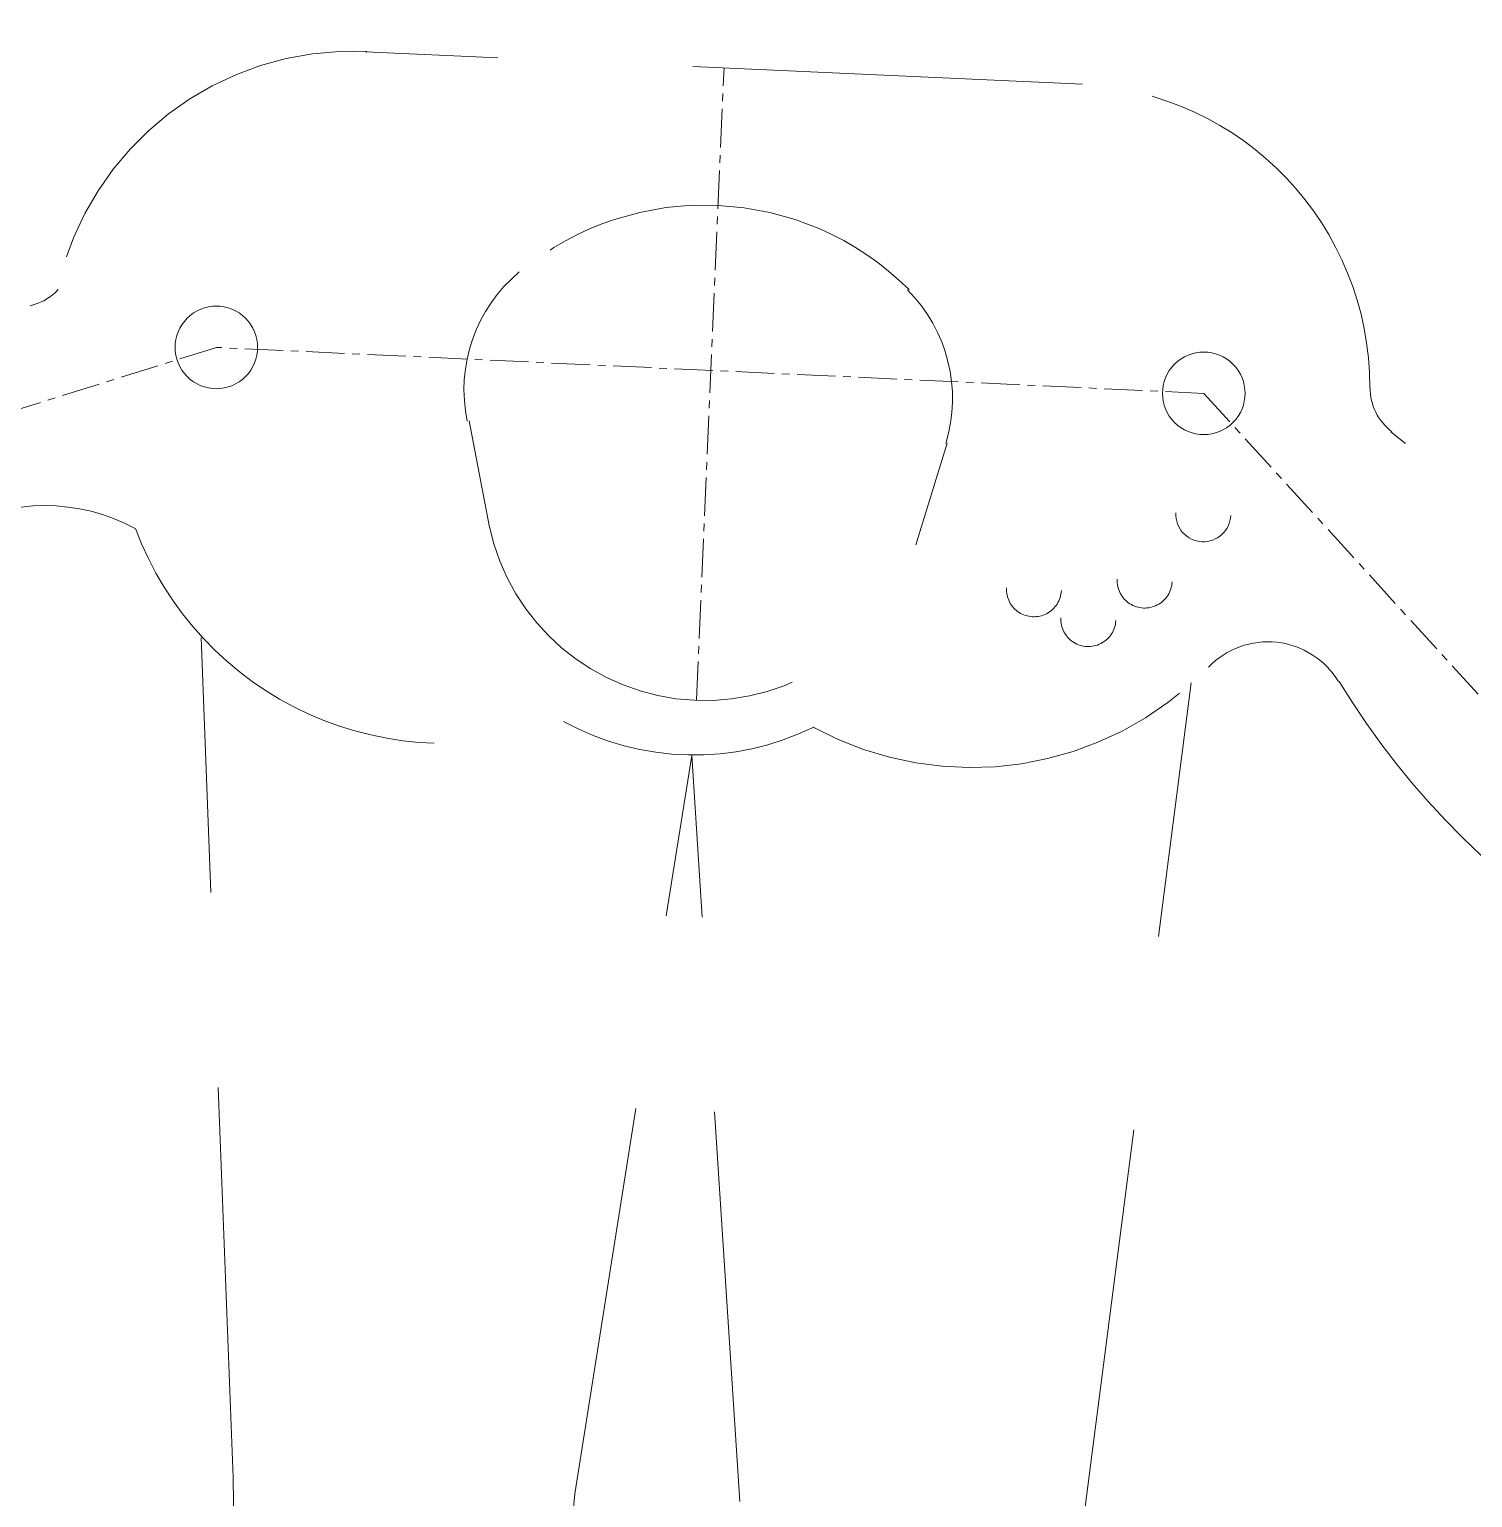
# Model space of a CAD drawing. Header units: centimetres. Extents: x 370416 to 395283, y 44791 to 69658.
# Drawn here: x 380633.27 to 380680.25, y 56254.28 to 56302.06 of the extents above; entities that cross this region are included whole.
import ezdxf

# ---------------------------------------------------------------- set-up
doc = ezdxf.new("R2010")
doc.units = ezdxf.units.CM
doc.linetypes.add('CENTER', pattern=[2, 1.25, -0.25, 0.25, -0.25])
doc.linetypes.add('DASHED', pattern=[19.05, 12.7, -6.35])
doc.layers.add('AR-FURNITURE', color=251, linetype='Continuous')

msp = doc.modelspace()

# ---------------------------------------------------------------- linework, layer by layer
msp.add_circle((382849.726, 57224.741), 12433.501)
at = {"layer": 'AR-FURNITURE', "color": 8, "linetype": 'DASHED', "lineweight": 15}
for p, q in [((380667.547, 56300.281), (380644.213, 56301.334)), ((380667.547, 56300.281), (380644.213, 56301.334)), ((380667.547, 56300.281), (380644.213, 56301.334)), ((380667.547, 56300.281), (380644.213, 56301.334)), ((380667.547, 56300.281), (380644.213, 56301.334)), ((380667.547, 56300.281), (380644.213, 56301.334)), ((380667.547, 56300.281), (380644.213, 56301.334)), ((380667.547, 56300.281), (380644.213, 56301.334)), ((380667.547, 56300.281), (380644.213, 56301.334)), ((380667.547, 56300.281), (380644.213, 56301.334)), ((380667.547, 56300.281), (380644.213, 56301.334)), ((380667.547, 56300.281), (380644.213, 56301.334)), ((380648.235, 56285.915), (380647.58, 56289.323)), ((380648.235, 56285.915), (380647.58, 56289.323)), ((380648.235, 56285.915), (380647.58, 56289.323)), ((380648.235, 56285.915), (380647.58, 56289.323)), ((380648.235, 56285.915), (380647.58, 56289.323)), ((380648.235, 56285.915), (380647.58, 56289.323)), ((380648.235, 56285.915), (380647.58, 56289.323)), ((380648.235, 56285.915), (380647.58, 56289.323)), ((380648.235, 56285.915), (380647.58, 56289.323)), ((380648.235, 56285.915), (380647.58, 56289.323)), ((380648.235, 56285.915), (380647.58, 56289.323)), ((380648.235, 56285.915), (380647.58, 56289.323)), ((380662.125, 56285.285), (380663.14, 56288.6)), ((380662.125, 56285.285), (380663.14, 56288.6)), ((380662.125, 56285.285), (380663.14, 56288.6)), ((380662.125, 56285.285), (380663.14, 56288.6)), ((380662.125, 56285.285), (380663.14, 56288.6)), ((380662.125, 56285.285), (380663.14, 56288.6)), ((380662.125, 56285.285), (380663.14, 56288.6)), ((380662.125, 56285.285), (380663.14, 56288.6)), ((380662.125, 56285.285), (380663.14, 56288.6)), ((380662.125, 56285.285), (380663.14, 56288.6)), ((380662.125, 56285.285), (380663.14, 56288.6)), ((380662.125, 56285.285), (380663.14, 56288.6)), ((380639.901, 56254.934), (380638.858, 56282.27)), ((380639.901, 56254.934), (380638.858, 56282.27)), ((380639.901, 56254.934), (380638.858, 56282.27)), ((380639.901, 56254.934), (380638.858, 56282.27)), ((380639.901, 56254.934), (380638.858, 56282.27)), ((380639.901, 56254.934), (380638.858, 56282.27)), ((380639.901, 56254.934), (380638.858, 56282.27)), ((380639.901, 56254.934), (380638.858, 56282.27)), ((380639.901, 56254.934), (380638.858, 56282.27)), ((380639.901, 56254.934), (380638.858, 56282.27)), ((380639.901, 56254.934), (380638.858, 56282.27)), ((380639.901, 56254.934), (380638.858, 56282.27)), ((380667.595, 56253.65), (380671.086, 56280.794)), ((380667.595, 56253.65), (380671.086, 56280.794)), ((380667.595, 56253.65), (380671.086, 56280.794)), ((380667.595, 56253.65), (380671.086, 56280.794)), ((380667.595, 56253.65), (380671.086, 56280.794)), ((380667.595, 56253.65), (380671.086, 56280.794)), ((380667.595, 56253.65), (380671.086, 56280.794)), ((380667.595, 56253.65), (380671.086, 56280.794)), ((380667.595, 56253.65), (380671.086, 56280.794)), ((380667.595, 56253.65), (380671.086, 56280.794)), ((380667.595, 56253.65), (380671.086, 56280.794)), ((380667.595, 56253.65), (380671.086, 56280.794)), ((380651.019, 56254.405), (380654.826, 56278.437)), ((380651.019, 56254.405), (380654.826, 56278.437)), ((380651.019, 56254.405), (380654.826, 56278.437)), ((380651.019, 56254.405), (380654.826, 56278.437)), ((380651.019, 56254.405), (380654.826, 56278.437)), ((380651.019, 56254.405), (380654.826, 56278.437)), ((380651.019, 56254.405), (380654.826, 56278.437)), ((380651.019, 56254.405), (380654.826, 56278.437)), ((380651.019, 56254.405), (380654.826, 56278.437)), ((380651.019, 56254.405), (380654.826, 56278.437)), ((380651.019, 56254.405), (380654.826, 56278.437)), ((380651.019, 56254.405), (380654.826, 56278.437)), ((380656.39, 56254.159), (380654.826, 56278.437)), ((380656.39, 56254.159), (380654.826, 56278.437)), ((380656.39, 56254.159), (380654.826, 56278.437)), ((380656.39, 56254.159), (380654.826, 56278.437)), ((380656.39, 56254.159), (380654.826, 56278.437)), ((380656.39, 56254.159), (380654.826, 56278.437)), ((380656.39, 56254.159), (380654.826, 56278.437)), ((380656.39, 56254.159), (380654.826, 56278.437)), ((380656.39, 56254.159), (380654.826, 56278.437)), ((380656.39, 56254.159), (380654.826, 56278.437)), ((380656.39, 56254.159), (380654.826, 56278.437)), ((380656.39, 56254.159), (380654.826, 56278.437))]:
    msp.add_line(p, q, dxfattribs=at)
at = {"layer": 'AR-FURNITURE', "color": 8, "linetype": 'CENTER', "lineweight": 15}
for p, q in [((380654.98, 56280.242), (380655.88, 56300.807)), ((380654.98, 56280.242), (380655.88, 56300.807)), ((380654.98, 56280.242), (380655.88, 56300.807)), ((380654.98, 56280.242), (380655.88, 56300.807)), ((380654.98, 56280.242), (380655.88, 56300.807)), ((380654.98, 56280.242), (380655.88, 56300.807)), ((380654.98, 56280.242), (380655.88, 56300.807)), ((380654.98, 56280.242), (380655.88, 56300.807)), ((380654.98, 56280.242), (380655.88, 56300.807)), ((380654.98, 56280.242), (380655.88, 56300.807)), ((380654.98, 56280.242), (380655.88, 56300.807)), ((380654.98, 56280.242), (380655.88, 56300.807)), ((380639.355, 56291.714), (380628.2, 56288.23)), ((380639.355, 56291.714), (380628.2, 56288.23)), ((380639.355, 56291.714), (380628.2, 56288.23)), ((380639.355, 56291.714), (380628.2, 56288.23)), ((380639.355, 56291.714), (380628.2, 56288.23)), ((380639.355, 56291.714), (380628.2, 56288.23)), ((380639.355, 56291.714), (380628.2, 56288.23)), ((380639.355, 56291.714), (380628.2, 56288.23)), ((380639.355, 56291.714), (380628.2, 56288.23)), ((380639.355, 56291.714), (380628.2, 56288.23)), ((380639.355, 56291.714), (380628.2, 56288.23)), ((380639.355, 56291.714), (380628.2, 56288.23)), ((380671.495, 56290.219), (380639.355, 56291.714)), ((380671.495, 56290.219), (380639.355, 56291.714)), ((380671.495, 56290.219), (380639.355, 56291.714)), ((380671.495, 56290.219), (380639.355, 56291.714)), ((380671.495, 56290.219), (380639.355, 56291.714)), ((380671.495, 56290.219), (380639.355, 56291.714)), ((380671.495, 56290.219), (380639.355, 56291.714)), ((380671.495, 56290.219), (380639.355, 56291.714)), ((380671.495, 56290.219), (380639.355, 56291.714)), ((380671.495, 56290.219), (380639.355, 56291.714)), ((380671.495, 56290.219), (380639.355, 56291.714)), ((380671.495, 56290.219), (380639.355, 56291.714)), ((380671.495, 56290.219), (380705.289, 56253.167)), ((380671.495, 56290.219), (380705.289, 56253.167)), ((380671.495, 56290.219), (380705.289, 56253.167)), ((380671.495, 56290.219), (380705.289, 56253.167)), ((380671.495, 56290.219), (380705.289, 56253.167)), ((380671.495, 56290.219), (380705.289, 56253.167)), ((380671.495, 56290.219), (380705.289, 56253.167)), ((380671.495, 56290.219), (380705.289, 56253.167)), ((380671.495, 56290.219), (380705.289, 56253.167)), ((380671.495, 56290.219), (380705.289, 56253.167)), ((380671.495, 56290.219), (380705.289, 56253.167)), ((380671.495, 56290.219), (380705.289, 56253.167))]:
    msp.add_line(p, q, dxfattribs=at)
at = {"layer": 'AR-FURNITURE', "color": 9, "linetype": 'DASHED', "lineweight": 15, "true_color": 0xafd9aa}
for p, q in [((380640.045, 56245.616), (380639.901, 56254.934)), ((380640.045, 56245.616), (380639.901, 56254.934)), ((380640.045, 56245.616), (380639.901, 56254.934)), ((380640.045, 56245.616), (380639.901, 56254.934)), ((380640.045, 56245.616), (380639.901, 56254.934)), ((380640.045, 56245.616), (380639.901, 56254.934)), ((380650.172, 56245.426), (380651.019, 56254.405)), ((380650.172, 56245.426), (380651.019, 56254.405)), ((380650.172, 56245.426), (380651.019, 56254.405)), ((380650.172, 56245.426), (380651.019, 56254.405)), ((380650.172, 56245.426), (380651.019, 56254.405)), ((380650.172, 56245.426), (380651.019, 56254.405))]:
    msp.add_line(p, q, dxfattribs=at)
at = {"layer": 'AR-FURNITURE', "color": 8, "linetype": 'DASHED', "lineweight": 15}
for centre, major_axis, start_param, end_param in [((380643.801, 56291.503), (-6.964, -6.966), 3.88088, 5.284125), ((380643.801, 56291.503), (-6.964, -6.966), 3.88088, 5.284125), ((380643.801, 56291.503), (-6.964, -6.966), 3.88088, 5.284125), ((380643.801, 56291.503), (-6.964, -6.966), 3.88088, 5.284125), ((380643.801, 56291.503), (-6.964, -6.966), 3.88088, 5.284125), ((380643.801, 56291.503), (-6.964, -6.966), 3.88088, 5.284125), ((380643.801, 56291.503), (-6.964, -6.966), 3.88088, 5.284125), ((380643.801, 56291.503), (-6.964, -6.966), 3.88088, 5.284125), ((380643.801, 56291.503), (-6.964, -6.966), 3.88088, 5.284125), ((380643.801, 56291.503), (-6.964, -6.966), 3.88088, 5.284125), ((380643.801, 56291.503), (-6.964, -6.966), 3.88088, 5.284125), ((380643.801, 56291.503), (-6.964, -6.966), 3.88088, 5.284125), ((380667.048, 56290.431), (-6.966, 6.964), 3.923815, 5.451677), ((380667.048, 56290.431), (-6.966, 6.964), 3.923815, 5.451677), ((380667.048, 56290.431), (-6.966, 6.964), 3.923815, 5.451677), ((380667.048, 56290.431), (-6.966, 6.964), 3.923815, 5.451677), ((380667.048, 56290.431), (-6.966, 6.964), 3.923815, 5.451677), ((380667.048, 56290.431), (-6.966, 6.964), 3.923815, 5.451677), ((380667.048, 56290.431), (-6.966, 6.964), 3.923815, 5.451677), ((380667.048, 56290.431), (-6.966, 6.964), 3.923815, 5.451677), ((380667.048, 56290.431), (-6.966, 6.964), 3.923815, 5.451677), ((380667.048, 56290.431), (-6.966, 6.964), 3.923815, 5.451677), ((380667.048, 56290.431), (-6.966, 6.964), 3.923815, 5.451677), ((380667.048, 56290.431), (-6.966, 6.964), 3.923815, 5.451677), ((380655.252, 56286.944), (-6.65, 6.648), 4.71225, 6.191103), ((380655.252, 56286.944), (-6.65, 6.648), 4.71225, 6.191103), ((380655.252, 56286.944), (-6.65, 6.648), 4.71225, 6.191103), ((380655.252, 56286.944), (-6.65, 6.648), 4.71225, 6.191103), ((380655.252, 56286.944), (-6.65, 6.648), 4.71225, 6.191103), ((380655.252, 56286.944), (-6.65, 6.648), 4.71225, 6.191103), ((380655.252, 56286.944), (-6.65, 6.648), 4.71225, 6.191103), ((380655.252, 56286.944), (-6.65, 6.648), 4.71225, 6.191103), ((380655.252, 56286.944), (-6.65, 6.648), 4.71225, 6.191103), ((380655.252, 56286.944), (-6.65, 6.648), 4.71225, 6.191103), ((380655.252, 56286.944), (-6.65, 6.648), 4.71225, 6.191103), ((380655.252, 56286.944), (-6.65, 6.648), 4.71225, 6.191103), ((380652.4, 56290.334), (-3.526, 3.525), 6.191103, 7.275162), ((380652.4, 56290.334), (-3.526, 3.525), 6.191103, 7.275162), ((380652.4, 56290.334), (-3.526, 3.525), 6.191103, 7.275162), ((380652.4, 56290.334), (-3.526, 3.525), 6.191103, 7.275162), ((380652.4, 56290.334), (-3.526, 3.525), 6.191103, 7.275162), ((380652.4, 56290.334), (-3.526, 3.525), 6.191103, 7.275162), ((380652.4, 56290.334), (-3.526, 3.525), 6.191103, 7.275162), ((380652.4, 56290.334), (-3.526, 3.525), 6.191103, 7.275162), ((380652.4, 56290.334), (-3.526, 3.525), 6.191103, 7.275162), ((380652.4, 56290.334), (-3.526, 3.525), 6.191103, 7.275162), ((380652.4, 56290.334), (-3.526, 3.525), 6.191103, 7.275162), ((380652.4, 56290.334), (-3.526, 3.525), 6.191103, 7.275162), ((380632.898, 56294.818), (-1.266, -1.267), 1.009259, 1.606646), ((380632.898, 56294.818), (-1.266, -1.267), 1.009259, 1.606646), ((380632.898, 56294.818), (-1.266, -1.267), 1.009259, 1.606646), ((380632.898, 56294.818), (-1.266, -1.267), 1.009259, 1.606646), ((380632.898, 56294.818), (-1.266, -1.267), 1.009259, 1.606646), ((380632.898, 56294.818), (-1.266, -1.267), 1.009259, 1.606646), ((380632.898, 56294.818), (-1.266, -1.267), 1.009259, 1.606646), ((380632.898, 56294.818), (-1.266, -1.267), 1.009259, 1.606646), ((380632.898, 56294.818), (-1.266, -1.267), 1.009259, 1.606646), ((380632.898, 56294.818), (-1.266, -1.267), 1.009259, 1.606646), ((380632.898, 56294.818), (-1.266, -1.267), 1.009259, 1.606646), ((380632.898, 56294.818), (-1.266, -1.267), 1.009259, 1.606646), ((380658.329, 56290.057), (-3.525, -3.526), 2.057395, 3.141454), ((380658.329, 56290.057), (-3.525, -3.526), 2.057395, 3.141454), ((380658.329, 56290.057), (-3.525, -3.526), 2.057395, 3.141454), ((380658.329, 56290.057), (-3.525, -3.526), 2.057395, 3.141454), ((380658.329, 56290.057), (-3.525, -3.526), 2.057395, 3.141454), ((380658.329, 56290.057), (-3.525, -3.526), 2.057395, 3.141454), ((380658.329, 56290.057), (-3.525, -3.526), 2.057395, 3.141454), ((380658.329, 56290.057), (-3.525, -3.526), 2.057395, 3.141454), ((380658.329, 56290.057), (-3.525, -3.526), 2.057395, 3.141454), ((380658.329, 56290.057), (-3.525, -3.526), 2.057395, 3.141454), ((380658.329, 56290.057), (-3.525, -3.526), 2.057395, 3.141454), ((380658.329, 56290.057), (-3.525, -3.526), 2.057395, 3.141454), ((380639.355, 56291.714), (-0.95, -0.95), 1.570771220884475, 7.853956528064062), ((380639.355, 56291.714), (-0.95, -0.95), 1.570771220884475, 7.853956528064062), ((380639.355, 56291.714), (-0.95, -0.95), 1.570771220884475, 7.853956528064062), ((380639.355, 56291.714), (-0.95, -0.95), 1.570771220884475, 7.853956528064062), ((380639.355, 56291.714), (-0.95, -0.95), 1.570771220884475, 7.853956528064062), ((380639.355, 56291.714), (-0.95, -0.95), 1.570771220884475, 7.853956528064062), ((380639.355, 56291.714), (-0.95, -0.95), 1.570771220884475, 7.853956528064062), ((380639.355, 56291.714), (-0.95, -0.95), 1.570771220884475, 7.853956528064062), ((380639.355, 56291.714), (-0.95, -0.95), 1.570771220884475, 7.853956528064062), ((380639.355, 56291.714), (-0.95, -0.95), 1.570771220884475, 7.853956528064062), ((380639.355, 56291.714), (-0.95, -0.95), 1.570771220884475, 7.853956528064062), ((380639.355, 56291.714), (-0.95, -0.95), 1.570771220884475, 7.853956528064062), ((380671.495, 56290.219), (-0.95, -0.95), -0.000025, 6.28316), ((380671.495, 56290.219), (-0.95, -0.95), -0.000025, 6.28316), ((380671.495, 56290.219), (-0.95, -0.95), -0.000025, 6.28316), ((380671.495, 56290.219), (-0.95, -0.95), -0.000025, 6.28316), ((380671.495, 56290.219), (-0.95, -0.95), -0.000025, 6.28316), ((380671.495, 56290.219), (-0.95, -0.95), -0.000025, 6.28316), ((380671.495, 56290.219), (-0.95, -0.95), -0.000025, 6.28316), ((380671.495, 56290.219), (-0.95, -0.95), -0.000025, 6.28316), ((380671.495, 56290.219), (-0.95, -0.95), -0.000025, 6.28316), ((380671.495, 56290.219), (-0.95, -0.95), -0.000025, 6.28316), ((380671.495, 56290.219), (-0.95, -0.95), -0.000025, 6.28316), ((380671.495, 56290.219), (-0.95, -0.95), -0.000025, 6.28316), ((380678.698, 56290.397), (-1.267, 1.266), 0.782223, 1.708499), ((380678.698, 56290.397), (-1.267, 1.266), 0.782223, 1.708499), ((380678.698, 56290.397), (-1.267, 1.266), 0.782223, 1.708499), ((380678.698, 56290.397), (-1.267, 1.266), 0.782223, 1.708499), ((380678.698, 56290.397), (-1.267, 1.266), 0.782223, 1.708499), ((380678.698, 56290.397), (-1.267, 1.266), 0.782223, 1.708499), ((380678.698, 56290.397), (-1.267, 1.266), 0.782223, 1.708499), ((380678.698, 56290.397), (-1.267, 1.266), 0.782223, 1.708499), ((380678.698, 56290.397), (-1.267, 1.266), 0.782223, 1.708499), ((380678.698, 56290.397), (-1.267, 1.266), 0.782223, 1.708499), ((380678.698, 56290.397), (-1.267, 1.266), 0.782223, 1.708499), ((380678.698, 56290.397), (-1.267, 1.266), 0.782223, 1.708499), ((380647.916, 56249.741), (-34.777, 34.766), 4.450207, 4.850097), ((380647.916, 56249.741), (-34.777, 34.766), 4.450207, 4.850097), ((380647.916, 56249.741), (-34.777, 34.766), 4.450207, 4.850097), ((380647.916, 56249.741), (-34.777, 34.766), 4.450207, 4.850097), ((380647.916, 56249.741), (-34.777, 34.766), 4.450207, 4.850097), ((380647.916, 56249.741), (-34.777, 34.766), 4.450207, 4.850097), ((380647.916, 56249.741), (-34.777, 34.766), 4.450207, 4.850097), ((380647.916, 56249.741), (-34.777, 34.766), 4.450207, 4.850097), ((380647.916, 56249.741), (-34.777, 34.766), 4.450207, 4.850097), ((380647.916, 56249.741), (-34.777, 34.766), 4.450207, 4.850097), ((380647.916, 56249.741), (-34.777, 34.766), 4.450207, 4.850097), ((380647.916, 56249.741), (-34.777, 34.766), 4.450207, 4.850097), ((380633.773, 56280.376), (-4.378, 4.376), 5.002411, 5.995504), ((380633.773, 56280.376), (-4.378, 4.376), 5.002411, 5.995504), ((380633.773, 56280.376), (-4.378, 4.376), 5.002411, 5.995504), ((380633.773, 56280.376), (-4.378, 4.376), 5.002411, 5.995504), ((380633.773, 56280.376), (-4.378, 4.376), 5.002411, 5.995504), ((380633.773, 56280.376), (-4.378, 4.376), 5.002411, 5.995504), ((380633.773, 56280.376), (-4.378, 4.376), 5.002411, 5.995504), ((380633.773, 56280.376), (-4.378, 4.376), 5.002411, 5.995504), ((380633.773, 56280.376), (-4.378, 4.376), 5.002411, 5.995504), ((380633.773, 56280.376), (-4.378, 4.376), 5.002411, 5.995504), ((380633.773, 56280.376), (-4.378, 4.376), 5.002411, 5.995504), ((380633.773, 56280.376), (-4.378, 4.376), 5.002411, 5.995504), ((380671.479, 56286.286), (-0.633, 0.633), 0.739288, 3.88088), ((380671.479, 56286.286), (-0.633, 0.633), 0.739288, 3.88088), ((380671.479, 56286.286), (-0.633, 0.633), 0.739288, 3.88088), ((380671.479, 56286.286), (-0.633, 0.633), 0.739288, 3.88088), ((380671.479, 56286.286), (-0.633, 0.633), 0.739288, 3.88088), ((380671.479, 56286.286), (-0.633, 0.633), 0.739288, 3.88088), ((380671.479, 56286.286), (-0.633, 0.633), 0.739288, 3.88088), ((380671.479, 56286.286), (-0.633, 0.633), 0.739288, 3.88088), ((380671.479, 56286.286), (-0.633, 0.633), 0.739288, 3.88088), ((380671.479, 56286.286), (-0.633, 0.633), 0.739288, 3.88088), ((380671.479, 56286.286), (-0.633, 0.633), 0.739288, 3.88088), ((380671.479, 56286.286), (-0.633, 0.633), 0.739288, 3.88088), ((380646.791, 56289.574), (-7.598, -7.6), -0.429136, 1.150426), ((380646.791, 56289.574), (-7.598, -7.6), -0.429136, 1.150426), ((380646.791, 56289.574), (-7.598, -7.6), -0.429136, 1.150426), ((380646.791, 56289.574), (-7.598, -7.6), -0.429136, 1.150426), ((380646.791, 56289.574), (-7.598, -7.6), -0.429136, 1.150426), ((380646.791, 56289.574), (-7.598, -7.6), -0.429136, 1.150426), ((380646.791, 56289.574), (-7.598, -7.6), -0.429136, 1.150426), ((380646.791, 56289.574), (-7.598, -7.6), -0.429136, 1.150426), ((380646.791, 56289.574), (-7.598, -7.6), -0.429136, 1.150426), ((380646.791, 56289.574), (-7.598, -7.6), -0.429136, 1.150426), ((380646.791, 56289.574), (-7.598, -7.6), -0.429136, 1.150426), ((380646.791, 56289.574), (-7.598, -7.6), -0.429136, 1.150426), ((380655.247, 56287.386), (-5.067, 5.065), 0.991976, 3.628192), ((380655.247, 56287.386), (-5.067, 5.065), 0.991976, 3.628192), ((380655.247, 56287.386), (-5.067, 5.065), 0.991976, 3.628192), ((380655.247, 56287.386), (-5.067, 5.065), 0.991976, 3.628192), ((380655.247, 56287.386), (-5.067, 5.065), 0.991976, 3.628192), ((380655.247, 56287.386), (-5.067, 5.065), 0.991976, 3.628192), ((380655.247, 56287.386), (-5.067, 5.065), 0.991976, 3.628192), ((380655.247, 56287.386), (-5.067, 5.065), 0.991976, 3.628192), ((380655.247, 56287.386), (-5.067, 5.065), 0.991976, 3.628192), ((380655.247, 56287.386), (-5.067, 5.065), 0.991976, 3.628192), ((380655.247, 56287.386), (-5.067, 5.065), 0.991976, 3.628192), ((380655.247, 56287.386), (-5.067, 5.065), 0.991976, 3.628192), ((380669.569, 56284.127), (-0.633, -0.633), -0.831509, 2.310084), ((380669.569, 56284.127), (-0.633, -0.633), -0.831509, 2.310084), ((380669.569, 56284.127), (-0.633, -0.633), -0.831509, 2.310084), ((380669.569, 56284.127), (-0.633, -0.633), -0.831509, 2.310084), ((380669.569, 56284.127), (-0.633, -0.633), -0.831509, 2.310084), ((380669.569, 56284.127), (-0.633, -0.633), -0.831509, 2.310084), ((380669.569, 56284.127), (-0.633, -0.633), -0.831509, 2.310084), ((380669.569, 56284.127), (-0.633, -0.633), -0.831509, 2.310084), ((380669.569, 56284.127), (-0.633, -0.633), -0.831509, 2.310084), ((380669.569, 56284.127), (-0.633, -0.633), -0.831509, 2.310084), ((380669.569, 56284.127), (-0.633, -0.633), -0.831509, 2.310084), ((380669.569, 56284.127), (-0.633, -0.633), -0.831509, 2.310084), ((380665.964, 56283.844), (-0.633, -0.633), -0.831509, 2.310084), ((380665.964, 56283.844), (-0.633, -0.633), -0.831509, 2.310084), ((380665.964, 56283.844), (-0.633, -0.633), -0.831509, 2.310084), ((380665.964, 56283.844), (-0.633, -0.633), -0.831509, 2.310084), ((380665.964, 56283.844), (-0.633, -0.633), -0.831509, 2.310084), ((380665.964, 56283.844), (-0.633, -0.633), -0.831509, 2.310084), ((380665.964, 56283.844), (-0.633, -0.633), -0.831509, 2.310084), ((380665.964, 56283.844), (-0.633, -0.633), -0.831509, 2.310084), ((380665.964, 56283.844), (-0.633, -0.633), -0.831509, 2.310084), ((380665.964, 56283.844), (-0.633, -0.633), -0.831509, 2.310084), ((380665.964, 56283.844), (-0.633, -0.633), -0.831509, 2.310084), ((380665.964, 56283.844), (-0.633, -0.633), -0.831509, 2.310084), ((380667.736, 56282.872), (-0.633, -0.633), -0.831509, 2.310084), ((380667.736, 56282.872), (-0.633, -0.633), -0.831509, 2.310084), ((380667.736, 56282.872), (-0.633, -0.633), -0.831509, 2.310084), ((380667.736, 56282.872), (-0.633, -0.633), -0.831509, 2.310084), ((380667.736, 56282.872), (-0.633, -0.633), -0.831509, 2.310084), ((380667.736, 56282.872), (-0.633, -0.633), -0.831509, 2.310084), ((380667.736, 56282.872), (-0.633, -0.633), -0.831509, 2.310084), ((380667.736, 56282.872), (-0.633, -0.633), -0.831509, 2.310084), ((380667.736, 56282.872), (-0.633, -0.633), -0.831509, 2.310084), ((380667.736, 56282.872), (-0.633, -0.633), -0.831509, 2.310084), ((380667.736, 56282.872), (-0.633, -0.633), -0.831509, 2.310084), ((380667.736, 56282.872), (-0.633, -0.633), -0.831509, 2.310084), ((380673.581, 56279.448), (-1.899, -1.9), 2.900721, 4.731955), ((380673.581, 56279.448), (-1.899, -1.9), 2.900721, 4.731955), ((380673.581, 56279.448), (-1.899, -1.9), 2.900721, 4.731955), ((380673.581, 56279.448), (-1.899, -1.9), 2.900721, 4.731955), ((380673.581, 56279.448), (-1.899, -1.9), 2.900721, 4.731955), ((380673.581, 56279.448), (-1.899, -1.9), 2.900721, 4.731955), ((380673.581, 56279.448), (-1.899, -1.9), 2.900721, 4.731955), ((380673.581, 56279.448), (-1.899, -1.9), 2.900721, 4.731955), ((380673.581, 56279.448), (-1.899, -1.9), 2.900721, 4.731955), ((380673.581, 56279.448), (-1.899, -1.9), 2.900721, 4.731955), ((380673.581, 56279.448), (-1.899, -1.9), 2.900721, 4.731955), ((380673.581, 56279.448), (-1.899, -1.9), 2.900721, 4.731955), ((380663.924, 56288.788), (-7.598, -7.6), 0.286314, 1.590363), ((380663.924, 56288.788), (-7.598, -7.6), 0.286314, 1.590363), ((380663.924, 56288.788), (-7.598, -7.6), 0.286314, 1.590363), ((380663.924, 56288.788), (-7.598, -7.6), 0.286314, 1.590363), ((380663.924, 56288.788), (-7.598, -7.6), 0.286314, 1.590363), ((380663.924, 56288.788), (-7.598, -7.6), 0.286314, 1.590363), ((380663.924, 56288.788), (-7.598, -7.6), 0.286314, 1.590363), ((380663.924, 56288.788), (-7.598, -7.6), 0.286314, 1.590363), ((380663.924, 56288.788), (-7.598, -7.6), 0.286314, 1.590363), ((380663.924, 56288.788), (-7.598, -7.6), 0.286314, 1.590363), ((380663.924, 56288.788), (-7.598, -7.6), 0.286314, 1.590363), ((380663.924, 56288.788), (-7.598, -7.6), 0.286314, 1.590363), ((380698.428, 56294.492), (-18.621, -18.626), -0.240877, 0.252231), ((380698.428, 56294.492), (-18.621, -18.626), -0.240877, 0.252231), ((380698.428, 56294.492), (-18.621, -18.626), -0.240877, 0.252231), ((380698.428, 56294.492), (-18.621, -18.626), -0.240877, 0.252231), ((380698.428, 56294.492), (-18.621, -18.626), -0.240877, 0.252231), ((380698.428, 56294.492), (-18.621, -18.626), -0.240877, 0.252231), ((380698.428, 56294.492), (-18.621, -18.626), -0.240877, 0.252231), ((380698.428, 56294.492), (-18.621, -18.626), -0.240877, 0.252231), ((380698.428, 56294.492), (-18.621, -18.626), -0.240877, 0.252231), ((380698.428, 56294.492), (-18.621, -18.626), -0.240877, 0.252231), ((380698.428, 56294.492), (-18.621, -18.626), -0.240877, 0.252231), ((380698.428, 56294.492), (-18.621, -18.626), -0.240877, 0.252231), ((380654.903, 56287.281), (-6.243, -6.245), 0.282874, 1.241908), ((380654.903, 56287.281), (-6.243, -6.245), 0.282874, 1.241908), ((380654.903, 56287.281), (-6.243, -6.245), 0.282874, 1.241908), ((380654.903, 56287.281), (-6.243, -6.245), 0.282874, 1.241908), ((380654.903, 56287.281), (-6.243, -6.245), 0.282874, 1.241908), ((380654.903, 56287.281), (-6.243, -6.245), 0.282874, 1.241908), ((380654.903, 56287.281), (-6.243, -6.245), 0.282874, 1.241908), ((380654.903, 56287.281), (-6.243, -6.245), 0.282874, 1.241908), ((380654.903, 56287.281), (-6.243, -6.245), 0.282874, 1.241908), ((380654.903, 56287.281), (-6.243, -6.245), 0.282874, 1.241908), ((380654.903, 56287.281), (-6.243, -6.245), 0.282874, 1.241908), ((380654.903, 56287.281), (-6.243, -6.245), 0.282874, 1.241908)]:
    msp.add_ellipse(centre, major_axis=major_axis, ratio=1, start_param=start_param, end_param=end_param, dxfattribs=at)

doc.saveas('drawing.dxf')
